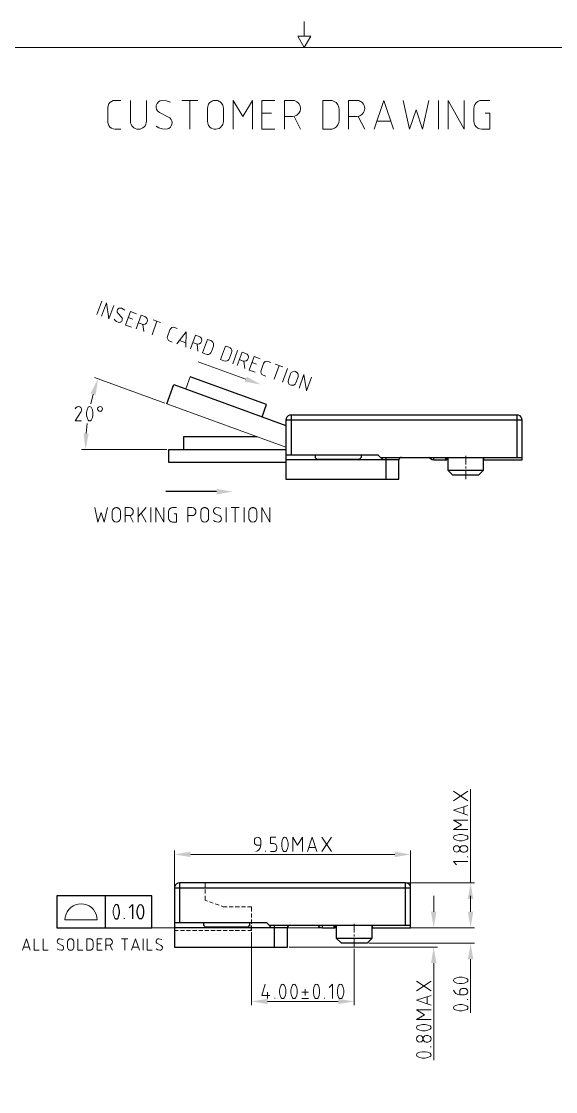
# Model space of a CAD drawing. Header units: inches. Extents: x 0 to 16.2, y 0 to 11.4.
# Drawn here: x 6.35 to 9.56, y 4.91 to 11.33 of the extents above; entities that cross this region are included whole.
import ezdxf

# ---------------------------------------------------------------- set-up
doc = ezdxf.new("R2010")
doc.units = ezdxf.units.IN
doc.header["$MEASUREMENT"] = 0
for name, color, linetype, lineweight in [('Color-7-Line_Weight-20', 7, 'Continuous', 20), ('Color-7-Line_Weight-25', 7, 'Continuous', 25), ('Color-7-Line_Weight-30', 7, 'Continuous', 30)]:
    doc.layers.add(name, color=color, linetype=linetype, lineweight=lineweight)
doc.layers.add('P2C-Hatch', color=7, linetype='Continuous')

msp = doc.modelspace()

# ---------------------------------------------------------------- hatches: boundary and pattern name
at = {"layer": 'P2C-Hatch', "transparency": 33554636}
for points in [[(7.7075, 9.1983), (7.7925, 9.1508), (7.6958, 9.1683)], [(6.7692, 9.0983), (6.8, 9.0892), (6.8142, 9.1858)], [(6.7583, 8.8567), (6.7267, 8.8575), (6.7392, 8.7608)], [(7.5258, 8.5242), (7.6225, 8.5083), (7.5258, 8.4917)], [(7.3692, 6.3467), (7.3692, 6.3142), (7.2733, 6.33)], [(8.595, 6.3467), (8.595, 6.3142), (8.6908, 6.33)], [(9.0342, 6.0633), (9.0667, 6.0633), (9.0508, 6.1592)], [(8.8133, 5.9858), (8.8458, 5.9858), (8.8292, 5.89)], [(9.0342, 5.9858), (9.0667, 5.9858), (9.0508, 5.89)], [(9.0342, 5.9858), (9.0667, 5.9858), (9.0508, 5.89)], [(9.0342, 5.7008), (9.0667, 5.7008), (9.0508, 5.7975)], [(8.8133, 5.6775), (8.8458, 5.6775), (8.8292, 5.7742)], [(7.8317, 5.4633), (7.8317, 5.4317), (7.735, 5.4475)], [(8.2558, 5.4633), (8.2558, 5.4317), (8.3517, 5.4475)]]:
    msp.add_hatch(color=256, dxfattribs=at).paths.add_polyline_path(points)

# ---------------------------------------------------------------- linework, layer by layer
at = {"layer": 'Color-7-Line_Weight-20', "linetype": 'Continuous'}
for p, q in [((7.0083, 10.8575), (7.0083, 10.7325)), ((7.105, 10.7325), (7.105, 10.8575)), ((7.3167, 10.8575), (7.4125, 10.8575)), ((7.365, 10.6842), (7.365, 10.8575)), ((8.8575, 10.6842), (8.8575, 10.8575)), ((7.8558, 10.78), (7.7983, 10.78)), ((7.9908, 10.7608), (8.0292, 10.6842)), ((8.3758, 10.7608), (8.415, 10.6842)), ((8.5717, 10.7325), (8.4892, 10.7325)), ((6.8075, 9.5717), (6.8375, 9.6525)), ((7.0233, 9.5442), (6.9958, 9.5542)), ((7.0833, 9.5117), (7.0883, 9.4692)), ((7.1383, 9.4508), (7.1675, 9.5325)), ((7.145, 9.5408), (7.19, 9.5242)), ((7.3417, 9.4025), (7.3033, 9.4167)), ((7.4092, 9.3933), (7.4142, 9.3508)), ((7.6225, 9.275), (7.6517, 9.3558)), ((7.7017, 9.1833), (7.415, 9.2875)), ((7.69, 9.2908), (7.695, 9.2483)), ((7.7658, 9.2742), (7.7383, 9.2842)), ((7.8708, 9.1842), (7.9008, 9.2658)), ((7.8783, 9.2742), (7.9233, 9.2575)), ((7.2158, 9.0392), (6.7925, 9.1933)), ((7.3417, 9.125), (7.3675, 9.1975)), ((7.9208, 9.1658), (7.9508, 9.2475)), ((6.7842, 9.0942), (6.77, 9.0358)), ((7.2267, 9.035), (7.9425, 8.775)), ((6.7483, 8.9167), (6.7425, 8.8567)), ((7.2267, 8.7608), (6.7158, 8.7608)), ((9.0217, 8.7225), (9.0217, 8.6708)), ((9.0217, 8.6592), (9.0217, 8.6467)), ((9.0217, 8.6342), (9.0217, 8.5833)), ((7.0058, 8.3642), (7.025, 8.3258)), ((7.0542, 8.3258), (7.0542, 8.4125)), ((7.1025, 8.4125), (7.0542, 8.3592)), ((7.0725, 8.38), (7.1025, 8.3258)), ((7.1317, 8.3258), (7.1317, 8.4125)), ((7.5842, 8.3258), (7.5842, 8.4125)), ((7.6133, 8.4125), (7.6617, 8.4125)), ((7.6375, 8.3258), (7.6375, 8.4125)), ((7.6908, 8.3258), (7.6908, 8.4125)), ((8.9475, 6.6525), (9.0342, 6.71)), ((8.9475, 6.71), (9.0342, 6.6525)), ((9.0508, 6.1592), (9.0508, 6.7217)), ((9.01, 6.615), (9.01, 6.5742)), ((8.1575, 6.4333), (8.215, 6.3467)), ((8.215, 6.4333), (8.1575, 6.3467)), ((8.12, 6.3708), (8.0792, 6.3708)), ((7.2733, 6.0942), (7.2733, 6.3533)), ((8.595, 6.33), (7.3692, 6.33)), ((7.82, 6.3467), (7.82, 6.3517)), ((8.6908, 6.14), (8.6908, 6.3533)), ((9.0342, 6.315), (9.0292, 6.315)), ((7.4575, 6.1317), (7.4575, 6.1592)), ((7.4575, 6.095), (7.4575, 6.1192)), ((8.6717, 6.1592), (9.0733, 6.1592)), ((7.4833, 6.0458), (7.5058, 6.0375)), ((8.8292, 5.9858), (8.8292, 6.0825)), ((7.5175, 6.0333), (7.5408, 6.025)), ((7.6017, 6.0158), (7.6258, 6.0158)), ((7.6383, 6.0158), (7.6625, 6.0158)), ((7.675, 6.0158), (7.6992, 6.0158)), ((7.735, 5.9508), (7.735, 5.9758)), ((7.735, 5.9142), (7.735, 5.9392)), ((8.3517, 5.9125), (8.3517, 5.8617)), ((8.1567, 5.89), (7.1367, 5.89)), ((7.2733, 5.8742), (7.2958, 5.8742)), ((7.3083, 5.8742), (7.3325, 5.8742)), ((7.345, 5.8742), (7.3692, 5.8742)), ((7.3817, 5.8742), (7.4067, 5.8742)), ((7.4183, 5.8742), (7.4433, 5.8742)), ((7.455, 5.8742), (7.48, 5.8742)), ((7.4917, 5.8742), (7.5167, 5.8742)), ((7.5283, 5.8742), (7.5533, 5.8742)), ((7.565, 5.8742), (7.59, 5.8742)), ((7.6017, 5.8742), (7.6267, 5.8742)), ((7.6383, 5.8742), (7.6633, 5.8742)), ((7.6758, 5.8742), (7.7, 5.8742)), ((7.7125, 5.8742), (7.735, 5.8742)), ((7.735, 5.8625), (7.735, 5.4242)), ((8.3517, 5.8492), (8.3517, 5.8375)), ((6.8308, 5.7933), (6.8083, 5.7933)), ((6.885, 5.7858), (6.9008, 5.755)), ((6.9542, 5.8242), (6.9933, 5.8242)), ((6.9742, 5.755), (6.9742, 5.8242)), ((7.0858, 5.755), (7.0858, 5.8242)), ((8.3517, 5.825), (8.3517, 5.7742)), ((8.4408, 5.7975), (9.0733, 5.7975)), ((6.4008, 5.7742), (6.3675, 5.7742)), ((7.0558, 5.7742), (7.0225, 5.7742)), ((7.9625, 5.7742), (8.8525, 5.7742)), ((8.3517, 5.7625), (8.3517, 5.4242)), ((8.8292, 5.6775), (8.8292, 5.0958)), ((9.0508, 5.7008), (9.0508, 5.3792)), ((8.7267, 5.5117), (8.8133, 5.57)), ((8.7267, 5.57), (8.8133, 5.5117)), ((7.8317, 5.5025), (7.8317, 5.4642)), ((7.875, 5.4642), (7.875, 5.4692)), ((8.0383, 5.5025), (8.0775, 5.5025)), ((8.0383, 5.4642), (8.0775, 5.4642)), ((8.0583, 5.4833), (8.0583, 5.5217)), ((8.1733, 5.4642), (8.1733, 5.4692)), ((8.7892, 5.475), (8.7892, 5.4333)), ((8.2558, 5.4475), (7.8317, 5.4475)), ((9.0342, 5.4583), (9.0292, 5.4583)), ((8.8133, 5.175), (8.8083, 5.175))]:
    msp.add_line(p, q, dxfattribs=at)
for points in [[(8.0525, 11.2425), (8.0133, 11.2425), (8.0525, 11.1742), (8.0925, 11.2425), (8.0525, 11.2425), (8.0525, 11.3317)], [(6.9508, 10.8575), (6.9167, 10.8575), (6.9058, 10.8558), (6.895, 10.8517), (6.8858, 10.845), (6.8792, 10.8358), (6.875, 10.825), (6.8733, 10.8142), (6.8733, 10.7275), (6.875, 10.7158), (6.8792, 10.7058), (6.8858, 10.6967), (6.895, 10.69), (6.9058, 10.6858), (6.9167, 10.6842), (6.9508, 10.6842)], [(7.2492, 10.8475), (7.2258, 10.855), (7.2008, 10.8575)], [(7.4861, 10.6973), (7.4817, 10.7019), (7.478, 10.7072), (7.4749, 10.7133), (7.4725, 10.72), (7.4708, 10.7325), (7.4708, 10.8092), (7.4725, 10.8217), (7.4749, 10.8284), (7.478, 10.8344), (7.4817, 10.8398), (7.4861, 10.8444), (7.4909, 10.8483), (7.4961, 10.8515), (7.5016, 10.8541), (7.5073, 10.8559), (7.5132, 10.857), (7.5192, 10.8573), (7.5252, 10.857), (7.5311, 10.856), (7.5368, 10.8542), (7.5422, 10.8517), (7.5473, 10.8485), (7.552, 10.8446), (7.5562, 10.84), (7.5598, 10.8346), (7.5628, 10.8285), (7.565, 10.8217), (7.5667, 10.8092), (7.5667, 10.7325), (7.565, 10.72), (7.5628, 10.7132), (7.5598, 10.7071), (7.5562, 10.7017)], [(7.625, 10.6842), (7.625, 10.8575), (7.6825, 10.7608), (7.7408, 10.8575), (7.7408, 10.6842)], [(7.875, 10.8575), (7.7983, 10.8575), (7.7983, 10.6842), (7.875, 10.6842)], [(7.9333, 10.6842), (7.9333, 10.8575), (7.9808, 10.8575), (7.9933, 10.8558)], [(8.2192, 10.8558), (8.2075, 10.8575), (8.1642, 10.8575), (8.1642, 10.6842), (8.2075, 10.6842), (8.2192, 10.685)], [(8.2608, 10.8042), (8.2608, 10.7367), (8.2592, 10.725)], [(8.4021, 10.842), (8.3974, 10.8463), (8.392, 10.8501), (8.386, 10.8533), (8.3792, 10.8558), (8.3667, 10.8575), (8.3183, 10.8575), (8.3183, 10.6842)], [(8.4725, 10.6842), (8.53, 10.8575), (8.5883, 10.6842)], [(8.6458, 10.8575), (8.6842, 10.6842), (8.7233, 10.8), (8.7617, 10.6842), (8.8, 10.8575)], [(8.9158, 10.6842), (8.9158, 10.8575), (9.0117, 10.6842), (9.0117, 10.8575)], [(9.1375, 10.78), (9.1658, 10.78), (9.1658, 10.6842), (9.1183, 10.6842), (9.1058, 10.6858), (9.0942, 10.6908), (9.0842, 10.6983), (9.0758, 10.7083), (9.0717, 10.72), (9.07, 10.7325), (9.07, 10.8092), (9.0717, 10.8217), (9.0758, 10.8333), (9.0842, 10.8433), (9.0942, 10.8508), (9.1058, 10.8558), (9.1183, 10.8575), (9.1658, 10.8575)], [(7.1625, 10.7033), (7.18, 10.6933), (7.2, 10.6867), (7.22, 10.6842), (7.2308, 10.6858), (7.24, 10.6892), (7.2483, 10.6958), (7.2542, 10.7042), (7.2575, 10.7142), (7.2592, 10.7242), (7.2567, 10.7342), (7.2525, 10.7433), (7.2458, 10.7517), (7.2375, 10.7575), (7.1833, 10.7842)], [(7.9333, 10.7608), (7.9808, 10.7608), (7.9933, 10.7625)], [(8.4021, 10.7764), (8.3974, 10.772), (8.392, 10.7682), (8.386, 10.765), (8.3792, 10.7625), (8.3667, 10.7608), (8.3183, 10.7608)], [(6.835, 9.5617), (6.8642, 9.6425), (6.88, 9.545), (6.91, 9.6267)], [(6.9758, 9.5975), (6.9658, 9.6042), (6.955, 9.61), (6.9475, 9.6108), (6.9408, 9.6092), (6.9342, 9.605), (6.9308, 9.5992), (6.9292, 9.5917), (6.93, 9.585), (6.9342, 9.5783), (6.955, 9.5567), (6.9592, 9.55)], [(7.0458, 9.5767), (7.0092, 9.59), (6.9792, 9.5083), (7.0158, 9.4958)], [(6.9417, 9.5242), (6.9342, 9.525), (6.925, 9.53), (6.9175, 9.5367), (6.9108, 9.5442)], [(7.0433, 9.4858), (7.0725, 9.5675), (7.095, 9.5592), (7.1033, 9.5542), (7.1092, 9.5467), (7.1108, 9.5375), (7.11, 9.5283), (7.105, 9.52), (7.0975, 9.5142), (7.0883, 9.5125), (7.0783, 9.5133), (7.0558, 9.5217)], [(7.29, 9.4883), (7.2742, 9.4942), (7.2658, 9.495), (7.2575, 9.4933), (7.2508, 9.4883), (7.2458, 9.4808), (7.2317, 9.44), (7.23, 9.4317), (7.2325, 9.4233), (7.2375, 9.4167), (7.2442, 9.4125), (7.26, 9.4067)], [(7.2875, 9.3967), (7.3442, 9.4683), (7.3417, 9.3767)], [(7.3692, 9.3667), (7.3983, 9.4483), (7.4208, 9.44), (7.4292, 9.435), (7.435, 9.4275), (7.4367, 9.4183), (7.4358, 9.4092), (7.4308, 9.4017), (7.4233, 9.3958), (7.4142, 9.3933), (7.405, 9.395), (7.3817, 9.4033)], [(7.6492, 9.265), (7.6792, 9.3467), (7.7017, 9.3383), (7.71, 9.3333), (7.715, 9.3258), (7.7175, 9.3167), (7.7158, 9.3075), (7.7108, 9.2992), (7.7033, 9.2933), (7.6942, 9.2917), (7.685, 9.2925), (7.6625, 9.3008)], [(7.7875, 9.3067), (7.7517, 9.32), (7.7217, 9.2383), (7.7583, 9.225)], [(7.8217, 9.2025), (7.8058, 9.2083), (7.7983, 9.2125), (7.7933, 9.2192), (7.7917, 9.2275), (7.7925, 9.2358), (7.8075, 9.2767), (7.8117, 9.2842), (7.8183, 9.2892), (7.8267, 9.2908), (7.835, 9.2892), (7.8508, 9.2842)], [(8.0208, 9.13), (8.05, 9.2117), (8.0658, 9.1133), (8.0958, 9.195)], [(6.7158, 8.9333), (6.6775, 8.9333), (6.7125, 8.99), (6.7158, 8.9983), (6.715, 9.0058), (6.7108, 9.0133), (6.7042, 9.0183), (6.6967, 9.02), (6.6883, 9.0183), (6.6808, 9.0125), (6.6775, 9.005)], [(6.7942, 8.4125), (6.8133, 8.3258), (6.8325, 8.3833), (6.8517, 8.3258), (6.8708, 8.4125)], [(6.9775, 8.3258), (6.9775, 8.4125), (7.0017, 8.4125), (7.0108, 8.4108)], [(6.9775, 8.3642), (7.0017, 8.3642), (7.0108, 8.3658)], [(7.1608, 8.3258), (7.1608, 8.4125), (7.2092, 8.3258), (7.2092, 8.4125)], [(7.2717, 8.3742), (7.2858, 8.3742), (7.2858, 8.3258), (7.2617, 8.3258), (7.2525, 8.3275), (7.245, 8.3325), (7.24, 8.3408), (7.2375, 8.35), (7.2375, 8.3883), (7.24, 8.3975), (7.245, 8.405), (7.2525, 8.4108), (7.2617, 8.4125), (7.2858, 8.4125)], [(7.3533, 8.3258), (7.3533, 8.4125), (7.3775, 8.4125), (7.3867, 8.4108)], [(7.3533, 8.3642), (7.3775, 8.3642), (7.3867, 8.3658)], [(7.5508, 8.4075), (7.5392, 8.4108), (7.5267, 8.4125), (7.5192, 8.4108), (7.5133, 8.4067), (7.5092, 8.4008), (7.5075, 8.3942), (7.5083, 8.3867), (7.5125, 8.38), (7.5183, 8.3758), (7.545, 8.3625), (7.5508, 8.3575), (7.5542, 8.3517), (7.5558, 8.3442), (7.5542, 8.3375), (7.55, 8.3308), (7.5433, 8.3275), (7.5367, 8.3258), (7.5258, 8.3267), (7.5167, 8.33), (7.5075, 8.335)], [(7.7967, 8.3258), (7.7967, 8.4125), (7.845, 8.3258), (7.845, 8.4125)], [(9.0342, 6.5658), (8.9475, 6.595), (9.0342, 6.6233)], [(9.0342, 6.4792), (8.9475, 6.4792), (8.9958, 6.5083), (8.9475, 6.5367), (9.0342, 6.5367)], [(7.7617, 6.3467), (7.7717, 6.3517), (7.78, 6.3583), (7.7858, 6.3667), (7.79, 6.3767), (7.7917, 6.3875), (7.7917, 6.4142), (7.79, 6.4217), (7.7858, 6.4275), (7.7792, 6.4317), (7.7717, 6.4333), (7.765, 6.4317), (7.7583, 6.4275), (7.7542, 6.4217), (7.7525, 6.4142), (7.7525, 6.4042), (7.7542, 6.3967), (7.7583, 6.3908), (7.765, 6.3867), (7.7717, 6.385), (7.7917, 6.385)], [(7.8825, 6.4333), (7.8492, 6.4333), (7.8492, 6.395), (7.8683, 6.395), (7.8758, 6.3933), (7.8817, 6.3892), (7.8858, 6.3825), (7.8875, 6.3758), (7.8875, 6.3658), (7.8858, 6.3583), (7.8817, 6.3525), (7.8758, 6.3483), (7.8683, 6.3467), (7.8492, 6.3467)], [(7.9842, 6.3467), (7.9842, 6.4333), (8.0125, 6.385), (8.0417, 6.4333), (8.0417, 6.3467)], [(8.0708, 6.3467), (8.0992, 6.4333), (8.1283, 6.3467)], [(8.9533, 6.3775), (8.9592, 6.3817), (8.9667, 6.3825), (8.9742, 6.3817), (8.98, 6.3775), (8.985, 6.3708), (8.9858, 6.3633), (8.985, 6.3558), (8.98, 6.35), (8.9742, 6.3458), (8.9667, 6.3442), (8.9592, 6.3458)], [(8.9667, 6.2675), (8.9475, 6.2867), (9.0342, 6.2867)], [(7.4575, 6.0825), (7.4575, 6.055), (7.4717, 6.05)], [(9.0508, 6.0633), (9.0508, 5.9858), (9.0508, 6.0825)], [(6.915, 6.0242), (6.9083, 6.01), (6.9058, 5.9942), (6.9058, 5.9783), (6.9083, 5.9625), (6.915, 5.9475)], [(7.5892, 6.0158), (7.5658, 6.0158), (7.5525, 6.0208)], [(7.735, 5.9883), (7.735, 6.0158), (7.7117, 6.0158)], [(6.6175, 5.9542), (6.6158, 5.9375), (6.8083, 5.9375), (6.8075, 5.9542)], [(8.7025, 5.89), (9.0733, 5.89), (8.6408, 5.89), (8.8525, 5.89)], [(6.3608, 5.755), (6.3842, 5.8242), (6.4075, 5.755)], [(6.4617, 5.755), (6.4308, 5.755), (6.4308, 5.8242)], [(6.515, 5.755), (6.4842, 5.755), (6.4842, 5.8242)], [(6.6042, 5.82), (6.585, 5.8242), (6.5792, 5.8225), (6.5742, 5.82), (6.5708, 5.815), (6.5692, 5.8092), (6.57, 5.8033), (6.5733, 5.7983), (6.5775, 5.795), (6.5992, 5.7842), (6.6042, 5.78)], [(6.7233, 5.755), (6.6925, 5.755), (6.6925, 5.8242)], [(6.8392, 5.8242), (6.8083, 5.8242), (6.8083, 5.755), (6.8392, 5.755)], [(6.8617, 5.755), (6.8617, 5.8242), (6.8817, 5.8242), (6.8883, 5.8225), (6.895, 5.8183), (6.8992, 5.8117), (6.9008, 5.805), (6.8992, 5.7975), (6.895, 5.7908), (6.8883, 5.7867), (6.8817, 5.7858), (6.8617, 5.7858)], [(7.0158, 5.755), (7.0392, 5.8242), (7.0625, 5.755)], [(7.1392, 5.755), (7.1083, 5.755), (7.1083, 5.8242)], [(7.1975, 5.82), (7.1783, 5.8242), (7.1725, 5.8225), (7.1675, 5.82), (7.1642, 5.815), (7.1625, 5.8092), (7.1633, 5.8033), (7.1667, 5.7983), (7.1708, 5.795), (7.1925, 5.7842), (7.1975, 5.78)], [(6.5692, 5.7625), (6.58, 5.7567), (6.5925, 5.755), (6.5983, 5.7558)], [(7.1625, 5.7625), (7.1733, 5.7567), (7.1858, 5.755), (7.1917, 5.7558)], [(7.8175, 5.5508), (7.7975, 5.4833), (7.8458, 5.4833)], [(8.2025, 5.5317), (8.2217, 5.5508), (8.2217, 5.4642)], [(8.8133, 5.425), (8.7267, 5.4542), (8.8133, 5.4833)], [(8.9475, 5.5158), (8.9533, 5.505), (8.9625, 5.4958), (8.9733, 5.4892), (8.9858, 5.4867)], [(8.8133, 5.3383), (8.7267, 5.3383), (8.7742, 5.3675), (8.7267, 5.3967), (8.8133, 5.3967)], [(8.7767, 5.2408), (8.7842, 5.2425), (8.7942, 5.2425), (8.8008, 5.2408), (8.8075, 5.2367), (8.8117, 5.23), (8.8133, 5.2233), (8.8117, 5.2158), (8.8075, 5.2092), (8.8008, 5.205), (8.7942, 5.2033), (8.7842, 5.2033), (8.7767, 5.205)]]:
    msp.add_lwpolyline(points, dxfattribs=at)
for points in [[(15.8942, 0.2692), (15.8942, 11.1742), (0.25, 11.1742), (0.25, 0.2692)], [(7.4408, 9.3408), (7.4617, 9.3333), (7.47, 9.3317), (7.4783, 9.3325), (7.4858, 9.3358), (7.4917, 9.3417), (7.4958, 9.3492), (7.5067, 9.3808), (7.5083, 9.3892), (7.5075, 9.3975), (7.5042, 9.405), (7.4983, 9.4108), (7.4908, 9.415), (7.4708, 9.4225)], [(7.55, 9.3008), (7.57, 9.2933), (7.5783, 9.2925), (7.5867, 9.2933), (7.5942, 9.2967), (7.6, 9.3025), (7.6042, 9.3092), (7.6158, 9.3408), (7.6175, 9.3492), (7.6167, 9.3575), (7.6125, 9.365), (7.6075, 9.3708), (7.6, 9.375), (7.5792, 9.3825)], [(7.9692, 9.215), (7.9742, 9.2233), (7.9817, 9.2283), (7.9908, 9.2308), (8, 9.2292), (8.0083, 9.2242), (8.0142, 9.2167), (8.0158, 9.2075), (8.015, 9.1983), (8.0017, 9.1625), (7.9967, 9.1542), (7.9892, 9.1483), (7.98, 9.1467), (7.9708, 9.1483), (7.9625, 9.1525), (7.9575, 9.16), (7.955, 9.1692), (7.9567, 9.1792)], [(6.7483, 8.9525), (6.745, 8.9683), (6.745, 8.9842), (6.7483, 9), (6.7542, 9.015), (6.7583, 9.0183), (6.7642, 9.02), (6.7692, 9.0183), (6.7733, 9.015), (6.78, 9), (6.7825, 8.9842), (6.7825, 8.9683), (6.78, 8.9525), (6.7733, 8.9375), (6.7692, 8.9342), (6.7642, 8.9333), (6.7583, 8.9342), (6.7542, 8.9375)], [(6.9, 8.3883), (6.9017, 8.3975), (6.9034, 8.4004), (6.9054, 8.403), (6.9075, 8.4053), (6.9097, 8.4073), (6.9121, 8.409), (6.9145, 8.4103), (6.917, 8.4114), (6.9196, 8.4121), (6.9222, 8.4125), (6.9248, 8.4127), (6.9273, 8.4125), (6.9299, 8.412), (6.9324, 8.4112), (6.9348, 8.4101), (6.9371, 8.4088), (6.9393, 8.4071), (6.9414, 8.4051), (6.9434, 8.4029), (6.9451, 8.4003), (6.9467, 8.3975), (6.9483, 8.3883), (6.9483, 8.35), (6.9467, 8.3408), (6.9417, 8.3325), (6.9333, 8.3275), (6.9242, 8.3258), (6.915, 8.3275), (6.9075, 8.3325), (6.9017, 8.3408), (6.9, 8.35)], [(7.4308, 8.3883), (7.4325, 8.3975), (7.434, 8.4005), (7.4358, 8.4031), (7.4377, 8.4054), (7.4398, 8.4074), (7.4421, 8.4091), (7.4445, 8.4104), (7.447, 8.4114), (7.4495, 8.4121), (7.4521, 8.4125), (7.4548, 8.4126), (7.4574, 8.4124), (7.46, 8.4119), (7.4625, 8.4111), (7.465, 8.41), (7.4673, 8.4086), (7.4696, 8.407), (7.4716, 8.405), (7.4735, 8.4028), (7.4752, 8.4003), (7.4767, 8.3975), (7.4783, 8.3883), (7.4783, 8.35), (7.4767, 8.3408), (7.4717, 8.3325), (7.4633, 8.3275), (7.4542, 8.3258), (7.445, 8.3275), (7.4375, 8.3325), (7.4325, 8.3408), (7.4308, 8.35)], [(7.7192, 8.3883), (7.7217, 8.3975), (7.7232, 8.4005), (7.7249, 8.4031), (7.7269, 8.4054), (7.729, 8.4074), (7.7313, 8.4091), (7.7337, 8.4104), (7.7361, 8.4114), (7.7387, 8.4121), (7.7413, 8.4125), (7.7439, 8.4126), (7.7465, 8.4124), (7.7491, 8.4119), (7.7517, 8.4111), (7.7541, 8.41), (7.7565, 8.4086), (7.7587, 8.407), (7.7608, 8.405), (7.7627, 8.4028), (7.7644, 8.4003), (7.7658, 8.3975), (7.7675, 8.3883), (7.7675, 8.35), (7.7658, 8.3408), (7.7608, 8.3325), (7.7525, 8.3275), (7.7433, 8.3258), (7.7342, 8.3275), (7.7267, 8.3325), (7.7217, 8.3408), (7.7192, 8.35)], [(7.92, 6.3658), (7.9167, 6.3817), (7.9167, 6.3983), (7.92, 6.4133), (7.9258, 6.4283), (7.93, 6.4317), (7.9358, 6.4333), (7.9408, 6.4317), (7.945, 6.4283), (7.9517, 6.4133), (7.955, 6.3983), (7.955, 6.3817), (7.9517, 6.3658), (7.945, 6.3517), (7.9408, 6.3475), (7.9358, 6.3467), (7.93, 6.3475), (7.9258, 6.3517)], [(9.015, 6.415), (8.9992, 6.4117), (8.9825, 6.4117), (8.9675, 6.415), (8.9525, 6.4217), (8.9492, 6.4258), (8.9475, 6.4308), (8.9492, 6.4367), (8.9525, 6.4408), (8.9675, 6.4467), (8.9825, 6.45), (8.9992, 6.45), (9.015, 6.4467), (9.0292, 6.4408), (9.0333, 6.4367), (9.0342, 6.4308), (9.0333, 6.4258), (9.0292, 6.4217)], [(9.0225, 6.3817), (9.0283, 6.3775), (9.0325, 6.3708), (9.0342, 6.3633), (9.0325, 6.3558), (9.0283, 6.35), (9.0225, 6.3458), (9.015, 6.3442), (9.005, 6.3442), (8.9983, 6.3458), (8.9917, 6.35), (8.9875, 6.3558), (8.9858, 6.3633), (8.9875, 6.3708), (8.9917, 6.3775), (8.9983, 6.3817), (9.005, 6.3825), (9.015, 6.3825)], [(6.6308, 5.805), (6.6325, 5.8117), (6.6367, 5.8183), (6.6425, 5.8225), (6.65, 5.8242), (6.6575, 5.8225), (6.6633, 5.8183), (6.6675, 5.8117), (6.6692, 5.805), (6.6692, 5.7742), (6.6675, 5.7667), (6.6633, 5.76), (6.6575, 5.7558), (6.65, 5.755), (6.6425, 5.7558), (6.6367, 5.76), (6.6325, 5.7667), (6.6308, 5.7742)], [(6.7467, 5.755), (6.7642, 5.755), (6.7717, 5.7558), (6.7792, 5.7608), (6.7833, 5.7675), (6.785, 5.7758), (6.785, 5.8025), (6.7833, 5.8108), (6.7792, 5.8175), (6.7717, 5.8225), (6.7642, 5.8242), (6.7467, 5.8242)], [(9.015, 5.5575), (8.9992, 5.555), (8.9825, 5.555), (8.9675, 5.5575), (8.9525, 5.5642), (8.9492, 5.5683), (8.9475, 5.5733), (8.9492, 5.5792), (8.9525, 5.5833), (8.9675, 5.5892), (8.9825, 5.5925), (8.9992, 5.5925), (9.015, 5.5892), (9.0292, 5.5833), (9.0333, 5.5792), (9.0342, 5.5733), (9.0333, 5.5683), (9.0292, 5.5642)], [(7.9075, 5.4833), (7.9042, 5.4992), (7.9042, 5.515), (7.9075, 5.5308), (7.9133, 5.5458), (7.9175, 5.5492), (7.9233, 5.5508), (7.9283, 5.5492), (7.9325, 5.5458), (7.9392, 5.5308), (7.9425, 5.515), (7.9425, 5.4992), (7.9392, 5.4833), (7.9325, 5.4692), (7.9283, 5.465), (7.9233, 5.4642), (7.9175, 5.465), (7.9133, 5.4692)], [(7.975, 5.4833), (7.9717, 5.4992), (7.9717, 5.515), (7.975, 5.5308), (7.9808, 5.5458), (7.985, 5.5492), (7.9908, 5.5508), (7.9958, 5.5492), (8, 5.5458), (8.0067, 5.5308), (8.0092, 5.515), (8.0092, 5.4992), (8.0067, 5.4833), (8, 5.4692), (7.9958, 5.465), (7.9908, 5.4642), (7.985, 5.465), (7.9808, 5.4692)], [(8.11, 5.4833), (8.1067, 5.4992), (8.1067, 5.515), (8.11, 5.5308), (8.1158, 5.5458), (8.12, 5.5492), (8.1258, 5.5508), (8.1308, 5.5492), (8.135, 5.5458), (8.1408, 5.5308), (8.1442, 5.515), (8.1442, 5.4992), (8.1408, 5.4833), (8.135, 5.4692), (8.1308, 5.465), (8.1258, 5.4642), (8.12, 5.465), (8.1158, 5.4692)], [(8.2542, 5.4833), (8.2508, 5.4992), (8.2508, 5.515), (8.2542, 5.5308), (8.26, 5.5458), (8.2642, 5.5492), (8.27, 5.5508), (8.275, 5.5492), (8.2792, 5.5458), (8.2858, 5.5308), (8.2892, 5.515), (8.2892, 5.4992), (8.2858, 5.4833), (8.2792, 5.4692), (8.275, 5.465), (8.27, 5.4642), (8.2642, 5.465), (8.26, 5.4692)], [(9.015, 5.4867), (9.0225, 5.4883), (9.0283, 5.4925), (9.0325, 5.4992), (9.0342, 5.5058), (9.0325, 5.5133), (9.0283, 5.52), (9.0225, 5.5242), (9.015, 5.5258), (9.005, 5.5258), (8.9992, 5.525), (8.9933, 5.5225), (8.9892, 5.5183), (8.9867, 5.5125), (8.9858, 5.5058), (8.9858, 5.4867)], [(9.015, 5.3942), (8.9992, 5.3908), (8.9825, 5.3908), (8.9675, 5.3942), (8.9525, 5.4), (8.9492, 5.4042), (8.9475, 5.41), (8.9492, 5.415), (8.9525, 5.4192), (8.9675, 5.4258), (8.9825, 5.4292), (8.9992, 5.4292), (9.015, 5.4258), (9.0292, 5.4192), (9.0333, 5.415), (9.0342, 5.41), (9.0333, 5.4042), (9.0292, 5.4)], [(8.7933, 5.275), (8.7775, 5.2717), (8.7617, 5.2717), (8.7458, 5.275), (8.7308, 5.2808), (8.7275, 5.285), (8.7267, 5.2908), (8.7275, 5.2958), (8.7308, 5.3), (8.7458, 5.3058), (8.7617, 5.3092), (8.7775, 5.3092), (8.7933, 5.3058), (8.8083, 5.3), (8.8117, 5.2958), (8.8133, 5.2908), (8.8117, 5.285), (8.8083, 5.2808)], [(8.7933, 5.1108), (8.7775, 5.1075), (8.7617, 5.1075), (8.7458, 5.1108), (8.7308, 5.1167), (8.7275, 5.1217), (8.7267, 5.1267), (8.7275, 5.1317), (8.7308, 5.1367), (8.7458, 5.1425), (8.7617, 5.1458), (8.7775, 5.1458), (8.7933, 5.1425), (8.8083, 5.1367), (8.8117, 5.1317), (8.8133, 5.1267), (8.8117, 5.1217), (8.8083, 5.1167)]]:
    msp.add_lwpolyline(points, close=True, dxfattribs=at)
for centre, radius in [((6.8264, 9.0049), 0.0145), ((8.7456, 5.2231), 0.0194)]:
    msp.add_circle(centre, radius, dxfattribs=at)
for centre, radius, start, end in [((7.2011, 10.8187), 0.0388, 90.46211, 242.69386), ((7.981, 10.8092), 0.0483, 284.84961, 75.15039), ((8.208, 10.8042), 0.0529, 0.00182, 77.76762), ((8.3667, 10.8092), 0.0482, 317.15027, 42.84973), ((7.0567, 10.7327), 0.0483, 180.25985, 359.74015), ((7.5191, 10.7326), 0.0483, 226.92325, 320.27143), ((8.2067, 10.7375), 0.054, 283.38736, 346.61264), ((6.9408, 9.5436), 0.0194, 272.53392, 19.23631), ((7.0002, 8.3883), 0.0249, 295.30337, 64.69663), ((7.3776, 8.3883), 0.0242, 291.85193, 68.14807), ((8.9668, 6.3636), 0.0194, 134.18372, 246.69041), ((6.7125, 5.9373), 0.0965, 10.05945, 169.94055), ((6.5926, 5.77), 0.0153, 292.08719, 40.77096), ((7.1859, 5.77), 0.0153, 292.08684, 40.77321), ((8.7849, 5.2229), 0.0197, 114.61138, 245.38862)]:
    msp.add_arc(centre, radius, start, end, dxfattribs=at)
at = {"layer": 'Color-7-Line_Weight-25', "linetype": 'Continuous'}
for p, q in [((6.8567, 6.0825), (6.8567, 5.89)), ((6.9725, 5.9425), (6.9725, 5.9475))]:
    msp.add_line(p, q, dxfattribs=at)
for points in [[(6.5675, 5.89), (7.1367, 5.89), (7.1367, 6.0825), (6.5675, 6.0825)], [(7.0533, 5.9625), (7.05, 5.9783), (7.05, 5.9942), (7.0533, 6.01), (7.0592, 6.0242), (7.0633, 6.0283), (7.0692, 6.0292), (7.0742, 6.0283), (7.0783, 6.0242), (7.085, 6.01), (7.0875, 5.9942), (7.0875, 5.9783), (7.085, 5.9625), (7.0783, 5.9475), (7.0742, 5.9442), (7.0692, 5.9425), (7.0633, 5.9442), (7.0592, 5.9475)]]:
    msp.add_lwpolyline(points, close=True, dxfattribs=at)
for points in [[(6.915, 5.9475), (6.9192, 5.9442), (6.9242, 5.9425), (6.93, 5.9442), (6.9342, 5.9475), (6.94, 5.9625), (6.9433, 5.9783), (6.9433, 5.9942), (6.94, 6.01), (6.9342, 6.0242), (6.93, 6.0283), (6.9242, 6.0292), (6.9192, 6.0283), (6.915, 6.0242)], [(7.0017, 6.01), (7.0208, 6.0292), (7.0208, 5.9425)]]:
    msp.add_lwpolyline(points, dxfattribs=at)
at = {"layer": 'Color-7-Line_Weight-30', "linetype": 'Continuous'}
for p, q in [((8.51, 8.7142), (9.3608, 8.7142)), ((8.5433, 8.5833), (8.5433, 8.7142)), ((8.83, 8.6992), (8.83, 8.7142)), ((8.9, 8.7142), (8.9, 8.6992)), ((7.5258, 8.5083), (7.2217, 8.5083)), ((7.735, 5.8742), (7.735, 5.9025)), ((7.84, 5.905), (8.6908, 5.905)), ((7.8742, 5.7742), (7.8742, 5.905)), ((8.1608, 5.89), (8.1608, 5.905)), ((8.23, 5.905), (8.23, 5.89))]:
    msp.add_line(p, q, dxfattribs=at)
for points in [[(7.7992, 8.9583), (7.825, 9.0308), (7.3675, 9.1975)], [(7.2267, 9.035), (7.2692, 9.1508), (7.9425, 8.9058)], [(7.9733, 8.9683), (7.9642, 8.9675), (7.955, 8.9625), (7.9483, 8.9558), (7.9442, 8.9475), (7.9425, 8.9375)], [(9.1292, 8.6375), (9.1292, 8.7142), (9.1292, 8.6992), (9.3608, 8.6992), (9.3608, 8.9375), (7.9425, 8.9375), (7.9425, 8.5833), (8.6208, 8.5833), (8.6208, 8.6992), (7.9425, 8.6992)], [(9.33, 8.7142), (9.33, 8.9683), (7.9733, 8.9683), (7.9733, 8.73)], [(9.3608, 8.9375), (9.3592, 8.9475), (9.3542, 8.9558), (9.3475, 8.9625), (9.3392, 8.9675), (9.33, 8.9683)], [(7.7692, 8.8375), (7.3267, 8.8375), (7.3267, 8.7608)], [(7.9425, 8.6833), (7.2383, 8.6833), (7.2383, 8.7608), (7.9425, 8.7608)], [(7.9425, 8.73), (8.4942, 8.73), (8.525, 8.6992)], [(8.1167, 8.73), (8.1167, 8.7142), (8.1317, 8.6992)], [(8.3783, 8.6992), (8.3817, 8.7017), (8.1292, 8.7017)], [(8.3942, 8.73), (8.3942, 8.7142), (8.3817, 8.7017)], [(8.6358, 8.7142), (8.63, 8.7133), (8.625, 8.71), (8.6217, 8.705), (8.6208, 8.6992)], [(8.8008, 8.715), (8.8092, 8.7067), (8.8192, 8.7008), (8.83, 8.6992), (8.9075, 8.6992), (8.9075, 8.7142)], [(8.9133, 8.7142), (8.9133, 8.6375), (9.1292, 8.6375), (9.0983, 8.6067), (8.9442, 8.6067), (8.9133, 8.6375)], [(7.3042, 6.1592), (7.2942, 6.1575), (7.2858, 6.1533), (7.2792, 6.1467), (7.2742, 6.1383), (7.2733, 6.1283)], [(8.46, 5.8283), (8.46, 5.905), (8.46, 5.89), (8.6908, 5.89), (8.6908, 6.1283), (7.2733, 6.1283), (7.2733, 5.7742), (7.9508, 5.7742), (7.9508, 5.89), (7.2733, 5.89)], [(8.66, 5.905), (8.66, 6.1592), (7.3042, 6.1592), (7.3042, 5.9208)], [(8.6908, 6.1283), (8.6892, 6.1383), (8.685, 6.1467), (8.6783, 6.1533), (8.67, 6.1575), (8.66, 6.1592)], [(7.2733, 5.9208), (7.825, 5.9208), (7.8558, 5.89)], [(7.4475, 5.9208), (7.4475, 5.905), (7.4592, 5.8925)], [(7.7242, 5.9208), (7.7242, 5.905), (7.7125, 5.8925)], [(7.7092, 5.89), (7.7125, 5.8925), (7.4592, 5.8925), (7.4625, 5.89)], [(7.9667, 5.905), (7.9608, 5.9042), (7.9558, 5.9008), (7.9525, 5.8958), (7.9508, 5.89)], [(8.1317, 5.9058), (8.1392, 5.8975), (8.1492, 5.8917), (8.1608, 5.89), (8.2375, 5.89), (8.2375, 5.905)], [(8.2442, 5.905), (8.2442, 5.8283), (8.46, 5.8283), (8.4292, 5.7975), (8.275, 5.7975), (8.2442, 5.8283)]]:
    msp.add_lwpolyline(points, dxfattribs=at)

doc.saveas('drawing.dxf')
